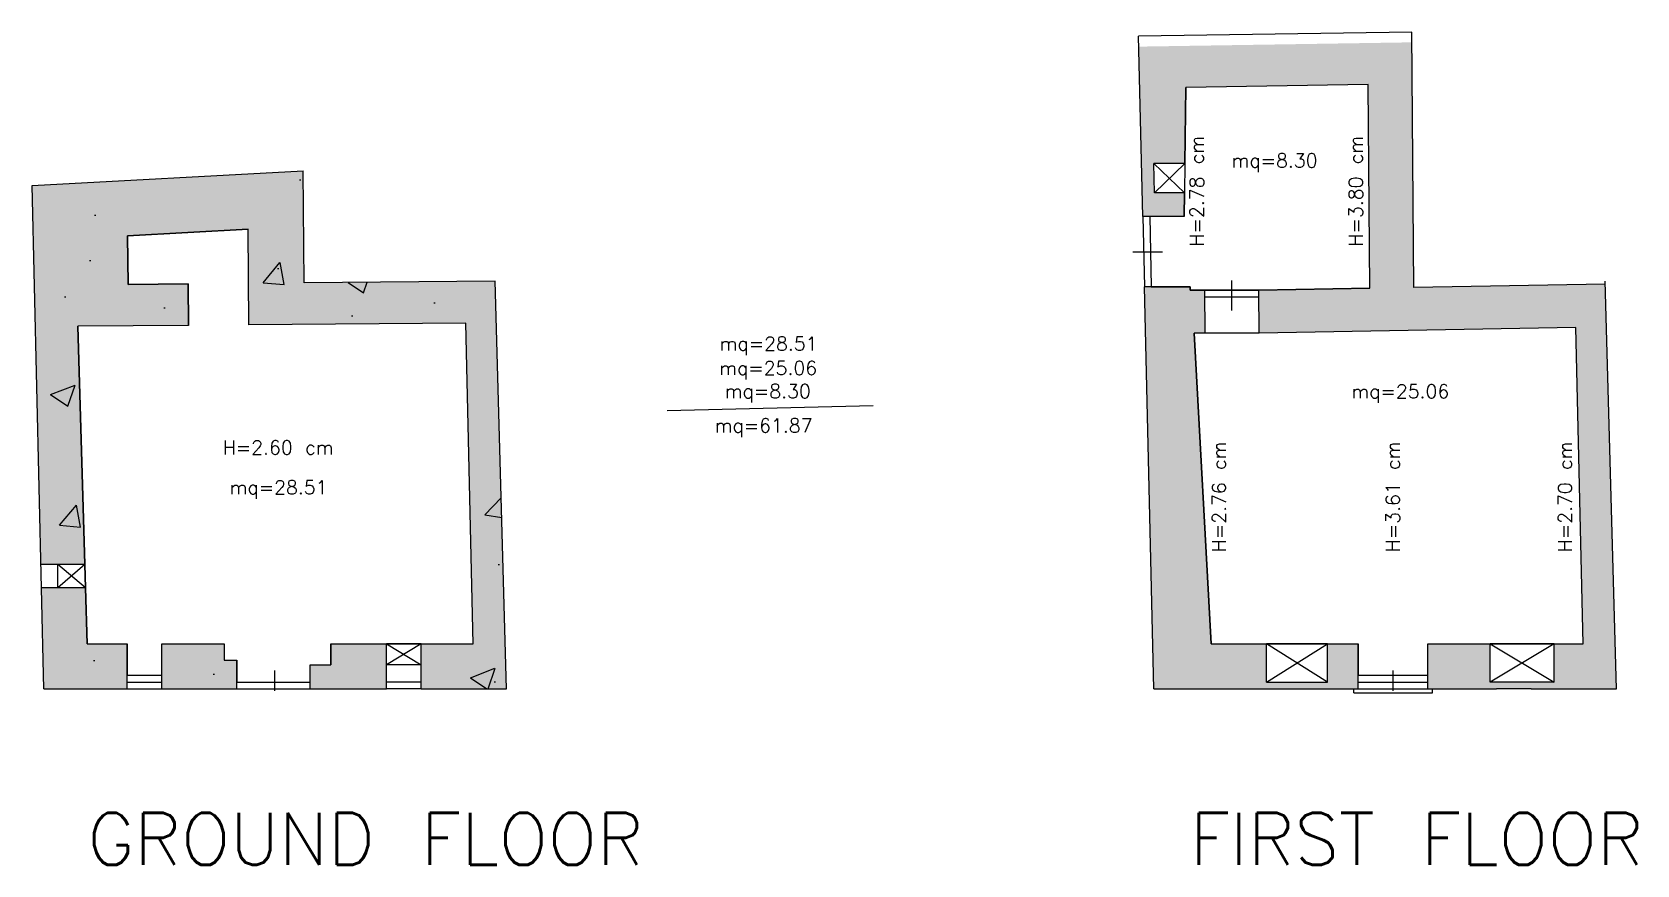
# Model space of a CAD drawing. Header units: millimetres. Extents: x 102.7 to 125.9, y 155.3 to 167.3.
import ezdxf

# ---------------------------------------------------------------- set-up
doc = ezdxf.new("R2010")
doc.units = ezdxf.units.MM
for name, color, linetype in [('aperture', 1, 'Continuous'), ('muratura', 7, 'Continuous'), ('propspetti', 8, 'Continuous')]:
    doc.layers.add(name, color=color, linetype=linetype)
doc.styles.get("Standard").update_dxf_attribs({"font": 'txt.ttf'})

msp = doc.modelspace()

# ---------------------------------------------------------------- hatches: boundary and pattern name
at = {"layer": 'muratura'}
h = msp.add_hatch(dxfattribs=at)
h.set_pattern_fill('AR-CONC', color=256, scale=0.002, angle=360, style=0)
h.set_pattern_definition([(410, (5.09033, 4e-13), (0.36436934, -0.03187817), [0.0381, -0.4191]), (715, (5.09033, 4e-13), (-0.07048565, 0.3821133), [0.03048, -0.33528]), (460.451, (5.1207, -0.00266), (0.293885, 0.3502334), [0.03238, -0.35618]), (406.1842, (5.09033, 0.1016), (0.5421581, -0.0840847), [0.05715, -0.62865]), (456.6356, (5.1355, 0.0946), (0.4748085, 0.4948511), [0.04857, -0.53427]), (711.184, (5.0903, 0.1016), (0.4748092, 0.4948502), [0.04572, -0.50292]), (381, (5.14113, 0.0762), (0.30322976, -0.20453104), [0.0381, -0.4191]), (686, (5.14113, 0.0762), (0.12360406, 0.3683759), [0.03048, -0.33528]), (431.4514, (5.1664, 0.05916), (0.426833, 0.1638457), [0.03238, -0.35618]), (397.5, (5.09033, 4e-13), (0.00617721, 0.16911008), [0, -0.331216, 0, -0.34036, 0, -0.33655]), (367.5, (5.09033, 4e-13), (0.13363933, 0.20036115), [0, -0.194056, 0, -0.323596, 0, -0.12827]), (687.5, (4.97704, 4e-13), (0.27118119, -0.01145749), [0, -0.127, 0, -0.39624, 0, -0.52578]), (677.5, (4.92624, 4e-13), (0.29625836, 0.05085298), [0, -0.1651, 0, -0.263144, 0, -0.37338])])
h.paths.add_polyline_path([(122.628, 167.133), (118.684, 167.071), (118.741, 164.62), (119.341, 164.62), (119.346, 164.958), (118.912, 164.958), (118.902, 165.382), (119.351, 165.382), (119.366, 166.482), (121.995, 166.523), (122.019, 163.583), (120.419, 163.555), (120.425, 162.935), (124.994, 163.014), (125.101, 158.445), (124.681, 158.445), (124.681, 157.895), (123.757, 157.895), (123.757, 158.445), (122.861, 158.445), (122.861, 157.795), (123.849, 157.795), (124.351, 157.795), (125.581, 157.795), (125.419, 163.641), (122.658, 163.594)])
h.paths.add_polyline_path([(119.639, 163.555), (119.429, 163.555), (119.429, 163.6), (118.765, 163.6), (118.901, 157.795), (120.105, 157.795), (121.411, 157.795), (121.851, 157.795), (121.851, 158.445), (121.411, 158.445), (121.411, 157.895), (120.531, 157.895), (120.531, 158.445), (119.731, 158.445), (119.484, 162.935), (119.645, 162.935)])
h = msp.add_hatch(dxfattribs=at)
h.set_pattern_fill('AR-CONC', color=256, scale=0.02, style=0)
h.set_pattern_definition([(50, (0, 0), (3.643693, -0.31878), [0.381, -4.191]), (355, (0, 0), (-0.70486, 3.82113), [0.3048, -3.3528]), (100.451, (0.3036, -0.0266), (2.93885, 3.502334), [0.3238, -3.5618]), (46.1842, (0, 1.016), (5.42158, -0.84085), [0.5715, -6.2865]), (96.6356, (0.452, 0.946), (4.74808, 4.94851), [0.4857, -5.3427]), (351.184, (0, 1.016), (4.7481, 4.9485), [0.4572, -5.0292]), (21, (0.508, 0.762), (3.032298, -2.04531), [0.381, -4.191]), (326, (0.508, 0.762), (1.23604, 3.68376), [0.3048, -3.3528]), (71.4514, (0.7607, 0.5916), (4.26833, 1.63846), [0.3238, -3.5618]), (37.5, (0, 0), (0.061772, 1.691101), [0, -3.31216, 0, -3.4036, 0, -3.3655]), (7.5, (0, 0), (1.336393, 2.003611), [0, -1.94056, 0, -3.23596, 0, -1.2827]), (327.5, (-1.1328, 0), (2.711812, -0.114575), [0, -1.27, 0, -3.9624, 0, -5.2578]), (317.5, (-1.6408, 0), (2.962584, 0.50853), [0, -1.651, 0, -2.63144, 0, -3.7338])])
h.paths.add_polyline_path([(109.391, 163.684), (106.631, 163.66), (106.617, 165.278), (102.704, 165.064), (102.832, 159.593), (103.465, 159.593), (103.365, 163.032), (104.965, 163.046), (104.96, 163.646), (104.09, 163.638), (104.084, 164.338), (105.824, 164.433), (105.836, 163.053), (108.966, 163.08), (109.074, 158.445), (108.324, 158.445), (108.324, 157.795), (109.554, 157.795)])
h.paths.add_polyline_path([(107.822, 158.445), (107.019, 158.445), (107.019, 158.145), (106.719, 158.145), (106.719, 157.795), (107.822, 157.795)])
h.paths.add_polyline_path([(105.659, 158.213), (105.479, 158.213), (105.479, 158.445), (104.579, 158.445), (104.579, 157.795), (105.659, 157.795)])
h.paths.add_polyline_path([(104.079, 158.445), (103.498, 158.445), (103.475, 159.254), (102.84, 159.254), (102.875, 157.795), (104.079, 157.795)], flags=17)
h = msp.add_hatch(dxfattribs=at)
h.set_pattern_fill('AR-CONC', color=256, scale=0.002, style=0)
h.set_pattern_definition([(50, (0, 0), (0.36436934, -0.03187817), [0.0381, -0.4191]), (355, (0, 0), (-0.07048565, 0.3821133), [0.03048, -0.33528]), (100.451, (0.03036, -0.00266), (0.293885, 0.3502334), [0.03238, -0.35618]), (46.1842, (0, 0.1016), (0.5421581, -0.0840847), [0.05715, -0.62865]), (96.6356, (0.0452, 0.0946), (0.4748085, 0.4948511), [0.04857, -0.53427]), (351.184, (0, 0.1016), (0.4748092, 0.4948502), [0.04572, -0.50292]), (21, (0.0508, 0.0762), (0.30322976, -0.20453104), [0.0381, -0.4191]), (326, (0.0508, 0.0762), (0.12360406, 0.3683759), [0.03048, -0.33528]), (71.4514, (0.07607, 0.05916), (0.426833, 0.1638457), [0.03238, -0.35618]), (37.5, (0, 0), (0.00617721, 0.16911008), [0, -0.331216, 0, -0.34036, 0, -0.33655]), (7.5, (0, 0), (0.13363933, 0.20036115), [0, -0.194056, 0, -0.323596, 0, -0.12827]), (327.5, (-0.11328, 0), (0.27118119, -0.01145749), [0, -0.127, 0, -0.39624, 0, -0.52578]), (317.5, (-0.16408, 0), (0.29625836, 0.05085298), [0, -0.1651, 0, -0.263144, 0, -0.37338])])
h.paths.add_polyline_path([(106.617, 165.278), (102.704, 165.064), (102.832, 159.593), (103.465, 159.593), (103.365, 163.032), (104.965, 163.046), (104.96, 163.646), (104.09, 163.638), (104.084, 164.338), (105.824, 164.433), (105.836, 163.053), (108.966, 163.08), (109.074, 158.445), (108.324, 158.445), (108.324, 157.795), (109.554, 157.795), (109.391, 163.684), (106.631, 163.66)])
h.paths.add_polyline_path([(103.475, 159.254), (102.84, 159.254), (102.875, 157.795), (104.079, 157.795), (104.079, 158.445), (103.498, 158.445)], flags=17)
h.paths.add_polyline_path([(105.479, 158.445), (104.579, 158.445), (104.579, 157.795), (105.659, 157.795), (105.659, 158.213), (105.479, 158.213)])
h.paths.add_polyline_path([(107.822, 158.445), (107.019, 158.445), (107.019, 158.145), (106.719, 158.145), (106.719, 157.795), (107.822, 157.795)])

# ---------------------------------------------------------------- linework, layer by layer
at = {"layer": 'aperture'}
for p, q in [((118.902, 165.382), (119.346, 164.958)), ((119.351, 165.382), (118.912, 164.958)), ((119.351, 165.382), (119.346, 164.958)), ((118.741, 164.62), (118.765, 163.6)), ((118.842, 164.62), (118.865, 163.6)), ((118.601, 164.11), (119.027, 164.11)), ((120.029, 163.26), (120.029, 163.696)), ((120.419, 163.555), (119.639, 163.555)), ((120.419, 163.455), (119.639, 163.455)), ((120.425, 162.935), (119.645, 162.935)), ((103.465, 159.593), (103.075, 159.254)), ((103.475, 159.254), (103.075, 159.593)), ((103.475, 159.254), (103.465, 159.593)), ((108.324, 158.445), (107.822, 158.145)), ((107.822, 158.445), (108.324, 158.145)), ((108.324, 158.445), (107.822, 158.445)), ((120.531, 157.895), (121.411, 158.445)), ((121.411, 157.895), (120.531, 158.445)), ((121.411, 158.445), (120.531, 158.445)), ((124.681, 158.445), (123.757, 158.445)), ((124.681, 158.445), (123.757, 157.895)), ((123.757, 158.445), (124.681, 157.895)), ((106.211, 157.77), (106.211, 158.06)), ((122.356, 157.77), (122.356, 158.06)), ((104.079, 157.995), (104.579, 157.995)), ((104.079, 157.895), (104.579, 157.895)), ((105.659, 157.895), (106.719, 157.895)), ((121.851, 157.995), (122.861, 157.995)), ((121.851, 157.895), (122.861, 157.895)), ((104.079, 157.795), (104.579, 157.795)), ((105.659, 157.795), (106.719, 157.795)), ((121.79, 157.738), (122.924, 157.738)), ((121.851, 157.795), (122.861, 157.795))]:
    msp.add_line(p, q, dxfattribs=at)
at = {"layer": 'muratura'}
for p, q in [((122.626, 167.281), (118.681, 167.22)), ((118.741, 164.62), (118.681, 167.22)), ((122.658, 163.594), (122.626, 167.281)), ((119.351, 165.382), (119.366, 166.482)), ((121.995, 166.523), (119.366, 166.482)), ((122.019, 163.583), (121.995, 166.523)), ((102.704, 165.064), (106.617, 165.278)), ((106.631, 163.66), (106.617, 165.278)), ((118.912, 164.958), (118.902, 165.382)), ((119.351, 165.382), (118.902, 165.382)), ((102.875, 157.795), (102.704, 165.064)), ((119.346, 164.958), (118.912, 164.958)), ((119.341, 164.62), (119.346, 164.958)), ((119.341, 164.62), (118.741, 164.62)), ((104.084, 164.338), (105.824, 164.433)), ((104.09, 163.638), (104.084, 164.338)), ((105.836, 163.053), (105.824, 164.433)), ((104.96, 163.646), (104.09, 163.638)), ((104.965, 163.046), (104.96, 163.646)), ((109.391, 163.684), (106.631, 163.66)), ((109.554, 157.795), (109.391, 163.684)), ((125.419, 163.641), (122.658, 163.594)), ((125.581, 157.795), (125.418, 163.684)), ((118.901, 157.795), (118.765, 163.6)), ((119.427, 163.6), (118.765, 163.6)), ((119.429, 163.555), (119.429, 163.6)), ((119.639, 163.555), (119.429, 163.555)), ((119.645, 162.935), (119.639, 163.555)), ((122.019, 163.583), (120.419, 163.555)), ((120.425, 162.935), (120.419, 163.555)), ((104.965, 163.046), (103.365, 163.032)), ((103.465, 159.593), (103.365, 163.032)), ((108.966, 163.08), (105.836, 163.053)), ((109.074, 158.445), (108.966, 163.08)), ((119.731, 158.445), (119.484, 162.935)), ((119.645, 162.935), (119.484, 162.935)), ((124.994, 163.014), (120.425, 162.935)), ((125.101, 158.445), (124.994, 163.014)), ((103.465, 159.593), (102.832, 159.593)), ((103.075, 159.254), (103.075, 159.593)), ((103.475, 159.254), (102.84, 159.254)), ((103.498, 158.445), (103.475, 159.254)), ((103.498, 158.445), (104.079, 158.445)), ((104.079, 157.795), (104.079, 158.445)), ((104.579, 157.795), (104.579, 158.445)), ((104.579, 158.445), (105.479, 158.445)), ((105.479, 158.445), (105.479, 158.213)), ((107.019, 158.445), (107.822, 158.445)), ((107.019, 158.445), (107.019, 158.145)), ((107.822, 157.795), (107.822, 158.445)), ((108.324, 157.795), (108.324, 158.445)), ((108.324, 158.445), (109.074, 158.445)), ((119.731, 158.445), (120.531, 158.445)), ((120.531, 157.895), (120.531, 158.445)), ((121.411, 158.445), (121.851, 158.445)), ((121.411, 157.895), (121.411, 158.445)), ((121.851, 157.795), (121.851, 158.445)), ((122.861, 158.445), (123.757, 158.445)), ((122.861, 157.795), (122.861, 158.445)), ((123.757, 157.895), (123.757, 158.445)), ((124.681, 158.445), (125.101, 158.445)), ((124.681, 157.895), (124.681, 158.445)), ((105.479, 158.213), (105.659, 158.213)), ((105.659, 157.795), (105.659, 158.213)), ((106.719, 157.795), (106.719, 158.145)), ((106.719, 158.145), (107.019, 158.145)), ((108.324, 158.145), (107.822, 158.145)), ((108.324, 157.895), (107.822, 157.895)), ((120.531, 157.895), (121.411, 157.895)), ((124.681, 157.895), (123.757, 157.895)), ((102.875, 157.795), (104.079, 157.795)), ((104.579, 157.795), (105.659, 157.795)), ((106.719, 157.795), (107.822, 157.795)), ((108.324, 157.795), (107.822, 157.795)), ((108.324, 157.795), (109.554, 157.795)), ((118.901, 157.795), (120.105, 157.795)), ((120.105, 157.795), (121.411, 157.795)), ((121.411, 157.795), (121.851, 157.795)), ((121.79, 157.738), (121.79, 157.795)), ((122.861, 157.795), (123.849, 157.795)), ((122.924, 157.738), (122.924, 157.795)), ((124.351, 157.795), (123.849, 157.795)), ((124.351, 157.795), (125.581, 157.795))]:
    msp.add_line(p, q, dxfattribs=at)
at = {"layer": 'propspetti'}
msp.add_line((111.877, 161.817), (114.848, 161.889), dxfattribs=at)
for points in [[(121.995, 166.523), (119.366, 166.482), (119.351, 165.382), (119.346, 164.958), (119.341, 164.62), (118.842, 164.62), (118.865, 163.6), (119.429, 163.6), (119.429, 163.555), (119.639, 163.555), (120.419, 163.555), (122.019, 163.583)], [(108.966, 163.08), (105.836, 163.053), (105.824, 164.433), (104.084, 164.338), (104.09, 163.638), (104.96, 163.646), (104.965, 163.046), (103.365, 163.032), (103.465, 159.593), (103.475, 159.254), (103.498, 158.445), (104.079, 158.445), (104.079, 157.995), (104.579, 157.995), (104.579, 158.445), (105.479, 158.445), (105.479, 158.213), (105.659, 158.213), (105.659, 157.895), (106.719, 157.895), (106.719, 158.145), (107.019, 158.145), (107.019, 158.445), (107.822, 158.445), (108.324, 158.445), (109.074, 158.445)], [(124.994, 163.014), (120.425, 162.935), (119.645, 162.935), (119.484, 162.935), (119.731, 158.445), (120.531, 158.445), (121.411, 158.445), (121.851, 158.445), (121.851, 157.995), (122.861, 157.995), (122.861, 158.445), (123.757, 158.445), (124.681, 158.445), (125.101, 158.445)]]:
    msp.add_lwpolyline(points, close=True, dxfattribs=at)

# ---------------------------------------------------------------- texts
at = {"layer": 'aperture'}
for s, height, rotation, p in [('H=2.78 cm', 0.2, 90, (119.623, 164.184)), ('H=3.80 cm', 0.2, 90, (121.92, 164.184)), ('H=2.76 cm', 0.2, 90, (119.944, 159.769)), ('H=3.61 cm', 0.2, 90, (122.452, 159.769)), ('H=2.70 cm', 0.2, 90, (124.94, 159.769)), ('FIRST FLOOR', 0.75, 360, (119.423, 155.255))]:
    msp.add_text(s, height=height, rotation=rotation, dxfattribs=at).set_placement(p)
for s, height, p in [('mq=8.30', 0.2, (120.024, 165.327)), ('mq=28.51', 0.2, (112.632, 162.682)), ('mq=25.06', 0.2, (112.626, 162.33)), ('mq=8.30', 0.2, (112.706, 161.997)), ('mq=25.06', 0.2, (121.754, 161.993)), ('mq=61.87', 0.2, (112.56, 161.499)), ('H=2.60 cm', 0.2, (105.457, 161.182)), ('mq=28.51', 0.2, (105.556, 160.607)), ('GROUND FLOOR', 0.75, (103.506, 155.255))]:
    msp.add_text(s, height=height, dxfattribs=at).set_placement(p)

doc.saveas('drawing.dxf')
